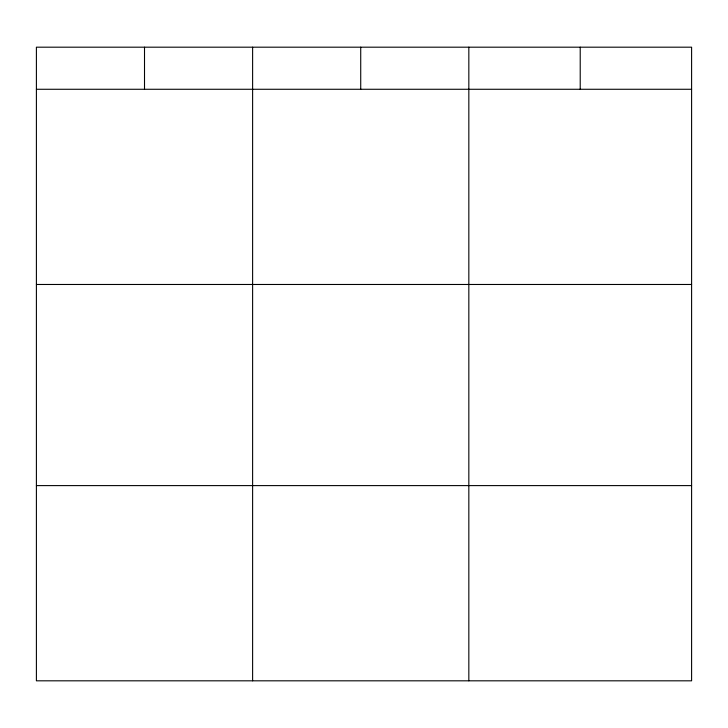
<?xml version="1.0" encoding="UTF-8"?>
<svg xmlns="http://www.w3.org/2000/svg" width="728" height="728" viewBox="0 0 728 728"><rect width="100%" height="100%" fill="white"/><g stroke="black" fill="none" stroke-linecap="round" stroke-linejoin="round"><path stroke-width="1.09" d="M691.6 284.475L691.6 47.184L36.4 47.184L36.4 680.817L691.6 680.817L691.6 284.475L36.4 284.475M36.4 89.271L691.6 89.271M36.4 485.603L691.6 485.603M580.216 47.184L580.216 89.271M468.832 47.184L468.832 680.817M360.724 47.184L360.724 89.271M252.616 47.184L252.616 680.817M144.508 47.184L144.508 89.271"/></g></svg>
